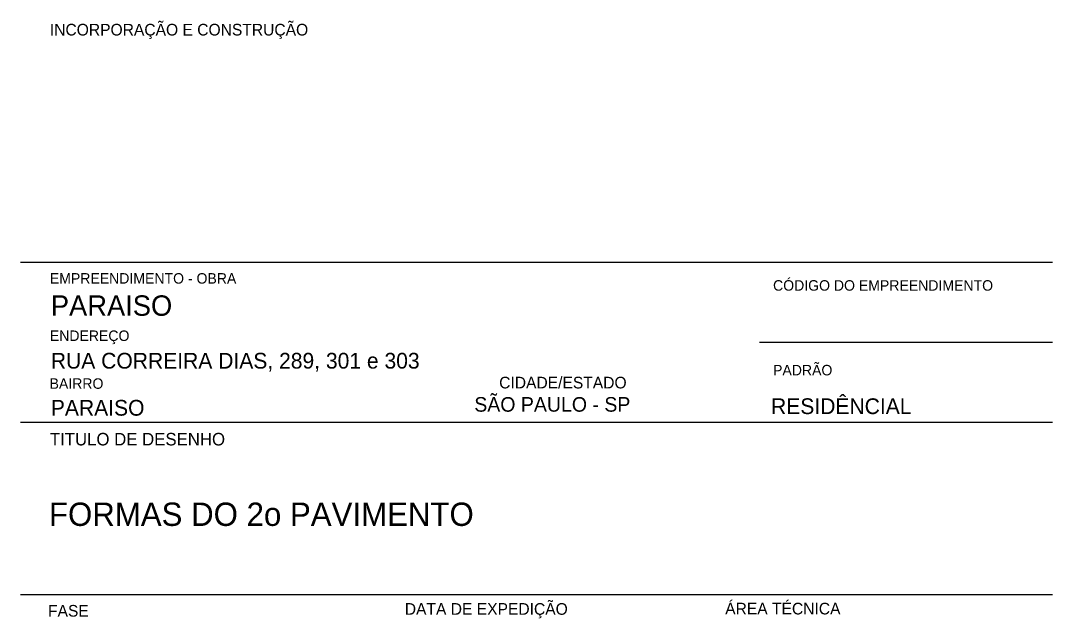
# Model space of a CAD drawing. Header units: metres. Extents: x -5 to 8289, y -6 to 3839.
# Drawn here: x 7355 to 8239, y 1410 to 1922 of the extents above; entities that cross this region are included whole.
import ezdxf

# ---------------------------------------------------------------- set-up
doc = ezdxf.new("R2010")
doc.units = ezdxf.units.M

msp = doc.modelspace()

# ---------------------------------------------------------------- linework, layer by layer
at = {"layer": '1', "color": 1}
for p, q in [((8239.078154, 1714.886892), (7354.846297, 1714.886892)), ((8239.078154, 1646.32572), (7988.049804, 1646.32572)), ((8239.078154, 1577.764548), (7354.846297, 1577.764548)), ((8239.078154, 1429.873468), (7354.846297, 1429.873468))]:
    msp.add_line(p, q, dxfattribs=at)

# ---------------------------------------------------------------- texts
at = {"layer": '3', "color": 3}
for s, height, p in [('INCORPORAÇÃO E CONSTRUÇÃO', 9.9999, (7379.883474, 1909.522328)), ('EMPREENDIMENTO - OBRA', 8.99991, (7379.883474, 1696.782841)), ('CÓDIGO DO EMPREENDIMENTO', 8.99991, (7999.700581, 1690.73649)), ('ENDEREÇO', 8.99991, (7379.883474, 1647.620894)), ('PADRÃO', 8.99991, (7999.700581, 1618.111218)), ('BAIRRO', 8.99991, (7379.66012, 1606.603944)), ('CIDADE/ESTADO', 9.9999, (7764.971198, 1606.916)), ('TITULO DE DESENHO', 10.749893, (7379.883474, 1558.057664)), ('DATA DE EXPEDIÇÃO', 9.9999, (7684.078213, 1412.860315)), ('ÁREA TÉCNICA', 9.9999, (7958.667938, 1413.140214)), ('FASE', 9.9999, (7378.317468, 1411.269689))]:
    msp.add_text(s, height=height, dxfattribs=at).set_placement(p)
at = {"layer": '4', "color": 4}
for s, height, p in [('RUA CORREIRA DIAS, 289, 301 e 303', 13.5, (7380.733101, 1623.932858)), ('SÃO PAULO - SP', 12.499875, (7743.646736, 1586.994397)), ('RESIDÊNCIAL', 13.5, (7997.978443, 1584.928034)), ('PARAISO', 13.5, (7380.733101, 1583.581788))]:
    msp.add_text(s, height=height, dxfattribs=at).set_placement(p)
at = {"layer": '6', "color": 6}
for s, height, p in [('PARAISO', 17.5, (7380.733101, 1669.223236)), ('FORMAS DO 2o PAVIMENTO', 20, (7379.107123, 1489.059167))]:
    msp.add_text(s, height=height, dxfattribs=at).set_placement(p)

doc.saveas('drawing.dxf')
